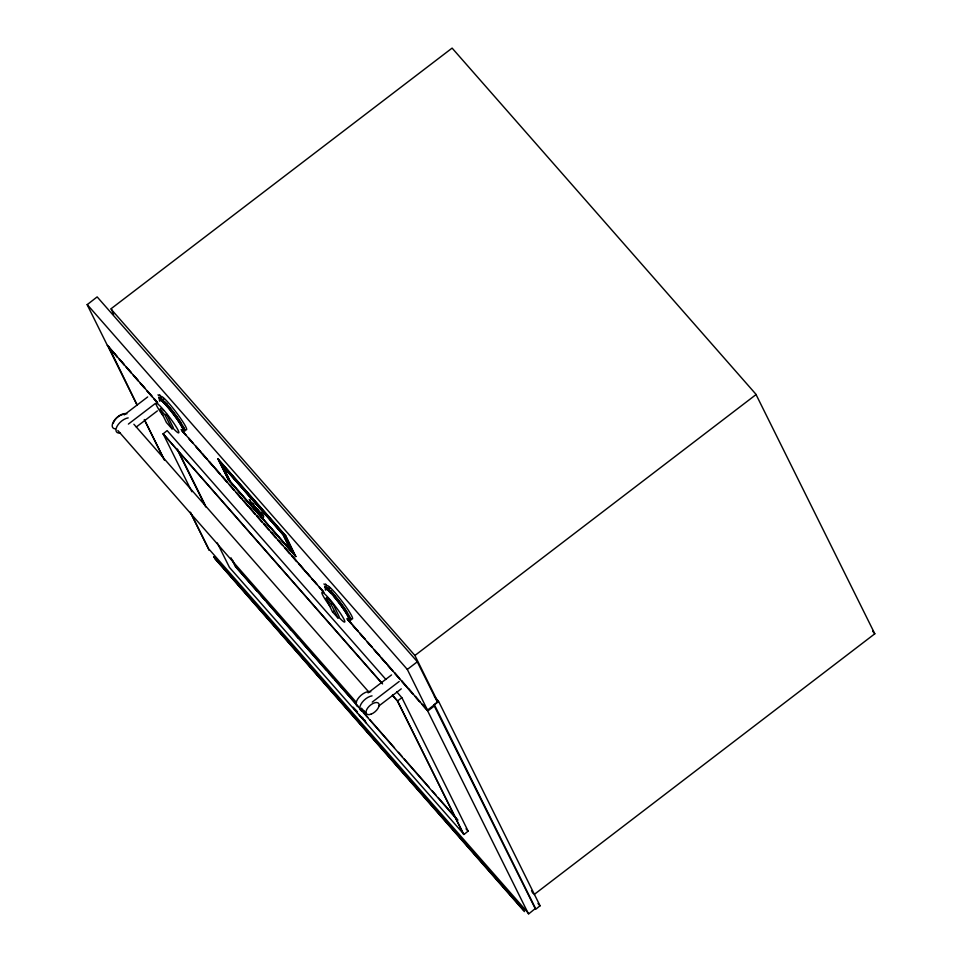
<?xml version="1.0" encoding="UTF-8"?>
<svg xmlns="http://www.w3.org/2000/svg" width="962" height="962" viewBox="0 0 962 962"><rect width="100%" height="100%" fill="white"/><g stroke="black" fill="none" stroke-linecap="round" stroke-linejoin="round"><path stroke-width="1.44" d="M259.596 511.94L257.058 508.501L261.88 515.572L258.754 512L259.548 512.109M422.306 704.316L427.513 710.112L437.506 702.32L417.111 661.471L97.15 296.897L87.157 304.689L107.179 345.021L117.448 356.818M534.126 894.528L874.807 633.79L755.843 394.131L452.104 48.1L111.255 308.598L113.576 314.598M108.598 346.488L137.013 404.737M163.648 410.63L161.4 408.309A1.732 1.671 -61.2 0 0 160.065 409.331L166.426 422.51L172.018 428.811A1.732 1.671 -61.2 0 0 173.34 427.789L166.354 413.72M217.905 458.886L285.522 535.533L295.731 556.601L228.295 479.773L217.905 458.886L285.546 535.798M290.945 550.505L282.948 534.319L222.162 465.211L230.231 481.697M332.936 603.751L327.333 597.462A1.732 1.671 -61.2 0 0 326.01 598.472L332.359 611.664L337.951 617.953A1.732 1.671 -61.2 0 0 339.285 616.943L333.573 605.038M217.28 542.905L229.449 567.4L464.045 834.439L468.121 831.12L401.972 697.835L396.765 691.834M433.67 704.737L535.606 909.355L540.055 905.771L438.612 701.406L434.439 696.596M191.883 491.75L163.143 433.85L167.147 430.603L385.894 679.461M295.731 556.601L285.57 535.63M417.28 661.82L407.323 669.432L427.513 710.112M166.642 414.297L165.44 415.8L172.018 428.811M228.415 479.713L295.875 556.397M230.183 481.601L222.294 465.187M528.487 913.9L427.717 711.038L434.836 705.591L535.509 908.381L528.86 913.768L209.488 549.723M523.544 909.655L213.865 556.661M457.575 820.225L235.979 567.135L256.89 590.945M270.454 527.14L290.909 550.673L282.888 534.271M332.587 603.451L331.373 604.942L337.951 617.953M332.708 611.976L333.465 611.327M401.815 697.715L397.559 700.973L392.436 695.153M756.06 394.576L414.911 655.483L437.638 701.454M438.504 701.31L433.85 704.869M124.23 414.875L147.679 396.945M128.391 424.086L155.351 403.463M136.303 426.996L157.407 410.87M368.097 692.856L391.534 674.927M372.258 702.068L399.218 681.445M379.004 705.867L401.274 688.84M222.126 465.38L282.876 534.439M214.322 557.756L523.881 910.341M362.217 718.145L359.608 715.199M330.471 590.776L332.082 592.929M524.41 911.603L214.658 558.441M218.085 458.706L228.427 479.545M523.436 909.667L213.804 556.709M164.718 401.851L166.149 403.787M331.193 591.558C329.605 589.898 332.72 593.831 331.205 591.618M165.32 415.307L160.065 409.331M230.363 481.469L268.41 525.024M414.911 655.483L110.955 309.006M331.253 604.461L326.01 598.472M407.323 669.432L87.181 304.521M427.645 710.75L422.39 704.881M209.211 549.963L190.344 512.181M235.786 567.315L230.988 557.816M872.666 631.204L874.807 633.79M163.372 398.328L163.744 399.17M331.589 592.123L333.165 593.927M158.093 394.685L158.465 395.526M324.026 583.838L324.41 584.68M158.742 397.234L159.115 398.076M324.675 586.375L325.048 587.217M119.432 359.079L124.375 364.718M126.359 366.979L131.301 372.619M134.271 375.998L138.239 380.519M141.198 383.898L145.166 388.407M147.138 390.668L152.092 396.308M154.076 398.569L157.034 401.948M181.782 430.158L185.738 434.668M188.708 438.059L192.677 442.568M195.647 445.947L200.589 451.599M202.573 453.848L207.515 459.487M209.5 461.748L220.382 474.158M222.366 476.418L227.321 482.058M230.279 485.437L234.247 489.959M237.217 493.338L242.159 498.977M244.144 501.238L255.026 513.648M257.01 515.909L261.953 521.548M263.937 523.797L268.891 529.437M271.849 532.828L275.817 537.337M278.788 540.728L282.744 545.238M284.728 547.498L289.67 553.138M291.654 555.387L296.597 561.026M298.581 563.287L303.523 568.927M305.507 571.188L310.461 576.827M312.434 579.088L317.388 584.728M319.36 586.976L323.328 591.498M347.078 618.578L357.972 630.988M359.944 633.236L364.899 638.876M367.869 642.267L371.825 646.777M374.795 650.168L379.737 655.807M381.722 658.056L392.604 670.466M394.588 672.727L399.543 678.366M401.515 680.627L406.469 686.267M408.441 688.527L413.395 694.167M415.38 696.416L420.322 702.068M107.287 345.442L157.768 402.982M181.529 430.062L324.05 592.52M347.811 619.6L426.996 709.86M110.486 349.338L108.369 346.813M112.458 351.587L117.412 357.239M119.396 359.487L124.338 365.139M126.323 367.4L131.277 373.04M133.261 375.3L138.203 380.94M140.187 383.201L144.144 387.71M147.114 391.101L152.068 396.741M154.052 399.002L157.022 402.381M181.77 430.603L185.738 435.113M188.708 438.504L192.665 443.013M195.635 446.404L206.529 458.814M208.513 461.075L213.456 466.714M215.44 468.975L220.394 474.627M222.378 476.875L227.321 482.527M229.305 484.776L234.259 490.428M236.231 492.676L241.185 498.328M243.17 500.577L248.124 506.228M250.096 508.477L255.05 514.129M257.034 516.378L261.977 522.029M263.961 524.29L268.915 529.93M270.887 532.19L275.841 537.83M277.826 540.091L281.782 544.6M284.752 547.991L289.706 553.631M291.69 555.892L296.633 561.531M298.617 563.792L309.511 576.202M311.496 578.463L316.438 584.102M319.408 587.493L323.376 592.003M347.138 619.095L351.094 623.604M353.078 625.865L358.032 631.517M360.004 633.766L364.959 639.417M366.943 641.666L371.897 647.318M373.869 649.566L378.824 655.218M380.808 657.467L385.75 663.119M387.734 665.367L392.688 671.019M394.673 673.268L399.615 678.919M401.599 681.18L412.494 693.59M415.464 696.981L419.42 701.49M382.551 683.898L163.131 433.766M163.275 434.09L381.601 682.96M392.46 695.346L397.402 700.973L463.576 834.282M133.886 424.242L368.554 691.726M537.986 903.462L540.043 905.867M117.893 430.543L356.517 702.549M361.471 708.2L366.414 713.84M466.041 828.799L468.109 831.24M260.846 595.466L264.815 599.975M266.787 602.236L291.534 630.447M295.502 634.956L298.473 638.347M301.443 641.726L326.19 669.937M329.16 673.328L333.117 677.837M335.101 680.098L357.864 706.048M363.804 712.818L367.761 717.339M369.745 719.588L394.492 747.799M398.46 752.32L402.417 756.829M404.401 759.09L429.148 787.301M432.118 790.68L436.075 795.201M438.059 797.462L457.852 820.021M354.858 710.076L354.954 709.186L357.359 712.938L357.359 711.688L355.579 709.944M365.307 721.825L362.458 717.917M366.438 723.28L364.514 719.853M360.341 716.161L361.664 717.339M257.6 510.425C258.646 512.049 256.541 508.91 257.527 510.618M282.804 534.343L222.162 465.211L230.351 481.649M331.036 591.726L330.447 590.788M360.077 715.981L359.56 715.307M359.319 714.982L358.898 714.369M353.15 707.178L354.449 709.222L354.449 708.369M165.692 403.042L167.22 404.786M361.832 717.231L362.205 718.001M463.84 834.511L397.559 700.973M531.517 890.596L532.852 893.277M332.611 593.193L332.996 593.975L332.227 592.712M362.494 717.532L363.72 720.021M166.679 404.04L167.063 404.822L166.294 403.559M177.465 449.206L205.399 505.471M232.66 560.389L235.991 567.087M177.152 449.362L205.736 506.938M144.348 419.516L163.672 458.453M108.453 347.414L137.121 405.158M144.456 419.937L164.454 460.221M190.452 512.602L209.127 550.204M326.731 589.465A18.687 2.14 52.6 0 1 327.801 590.223M329.244 591.522A18.687 2.14 52.6 0 1 331 593.313M333.706 596.32A18.687 2.14 52.6 0 1 348.773 618.674M330.267 606.649A18.687 2.14 52.6 0 1 323.34 592.832A18.687 2.14 52.6 0 1 341.185 614.514A18.687 2.14 52.6 0 1 339.634 618.025M182.636 428.595A18.687 2.14 52.6 0 1 181.914 429.701M159.872 400.481A18.687 2.14 52.6 0 1 160.113 400.108M161.869 401.07A18.687 2.14 52.6 0 1 171.464 411.664M172.21 412.614A18.687 2.14 52.6 0 1 177.188 419.372M177.826 420.298A18.687 2.14 52.6 0 1 181.998 427.14M162.915 415.56A18.687 2.14 52.6 0 1 157.924 404.088A18.687 2.14 52.6 0 1 175.601 425.925A18.687 2.14 52.6 0 1 173.701 428.872M326.876 586.002A20.948 2.393 52.6 0 1 342.376 601.779A20.948 2.393 52.6 0 1 351.587 618.758M325.384 588.359A20.948 2.393 52.6 0 1 340.656 603.09A20.948 2.393 52.6 0 1 348.653 619.215M161.159 397.895A20.948 2.393 52.6 0 1 175.192 411.002A20.948 2.393 52.6 0 1 185.642 429.605M160.161 400.841A20.948 2.393 52.6 0 1 173.473 412.313A20.948 2.393 52.6 0 1 182.72 430.062M113.36 423.088A7.997 4.028 -41.3 0 1 122.98 414.43M364.081 711.038A10.065 5.075 -41.3 0 1 360.822 704.449A10.065 5.075 -41.3 0 1 372.053 695.863M357.864 706.565A10.065 5.075 -41.3 0 1 359.139 697.197A10.065 5.075 -41.3 0 1 370.779 691.774M120.226 433.056A10.065 5.075 -41.3 0 1 116.955 426.479A10.065 5.075 -41.3 0 1 128.186 417.881M115.139 428.836A10.065 5.075 -41.3 0 1 114.67 419.949A10.065 5.075 -41.3 0 1 126.912 413.804M326.551 588.059A19.348 2.213 52.6 0 1 335.978 597.149M336.736 598.075A19.348 2.213 52.6 0 1 342.833 606.024M343.542 607.022A19.348 2.213 52.6 0 1 344.877 608.946M345.502 609.884A19.348 2.213 52.6 0 1 346.669 611.664M349.855 617.544A19.348 2.213 52.6 0 1 349.819 618.891M325.529 590.151A19.348 2.213 52.6 0 1 338.492 602.248A19.348 2.213 52.6 0 1 348.148 619.432M184.127 429.365A19.348 2.213 52.6 0 1 183.177 429.545M161.303 399.11A19.348 2.213 52.6 0 1 162.422 399.903M166.402 403.812A19.348 2.213 52.6 0 1 180.724 422.51M183.261 426.887A19.348 2.213 52.6 0 1 183.922 428.391M159.596 400.998A19.348 2.213 52.6 0 1 173.701 414.61A19.348 2.213 52.6 0 1 181.096 429.497M252.26 503.186L256.048 508.718L252.26 503.186M252.982 504.1L255.339 507.792L253.042 504.076M262.891 515.235L263.444 517.388L263.672 515.885L260.498 512.277L262.891 515.235M257.01 509.126L256.12 507.972L257.046 509.102M329.305 587.469L329.774 588.431L329.305 587.469M159.716 395.069L160.197 396.019L159.716 395.069M325.661 584.223L326.13 585.173L325.661 584.223M249.952 500.252L249.242 499.446L251.924 504.232L249.952 500.252M371.007 714.201A7.997 4.028 -41.3 0 0 378.884 703.763A7.997 4.028 -41.3 0 0 367.833 707.791A7.997 4.028 -41.3 0 0 371.007 714.201"/></g></svg>
